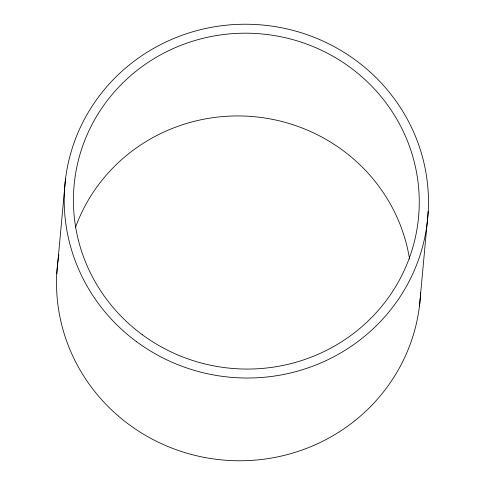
<?xml version="1.0" encoding="UTF-8"?>
<svg xmlns="http://www.w3.org/2000/svg" width="485" height="485" viewBox="0 0 485 485"><rect width="100%" height="100%" fill="white"/><g stroke="black" fill="none" stroke-linecap="round" stroke-linejoin="round"><path stroke-width="0.73" d="M56.763 273.843L65.566 178.529M419.434 306.471L428.237 211.157M420.634 292.419A182.184 176.849 5.3 0 1 221.7 459.907A182.184 176.849 5.3 0 1 58.4 257.59M58.624 256.122A182.184 176.849 5.3 0 1 58.861 254.655M75.46 227.501A172.963 167.895 5.3 0 1 254.449 116.721A172.963 167.895 5.3 0 1 409.534 259.014M136.655 341.767A182.184 176.849 5.3 0 0 427.109 223.731A182.184 176.849 5.3 0 0 175.249 37.885A182.184 176.849 5.3 0 0 136.655 341.767M142.208 334.644A172.963 167.895 5.3 0 0 417.955 222.585A172.963 167.895 5.3 0 0 178.85 46.148A172.963 167.895 5.3 0 0 142.208 334.644"/></g></svg>
